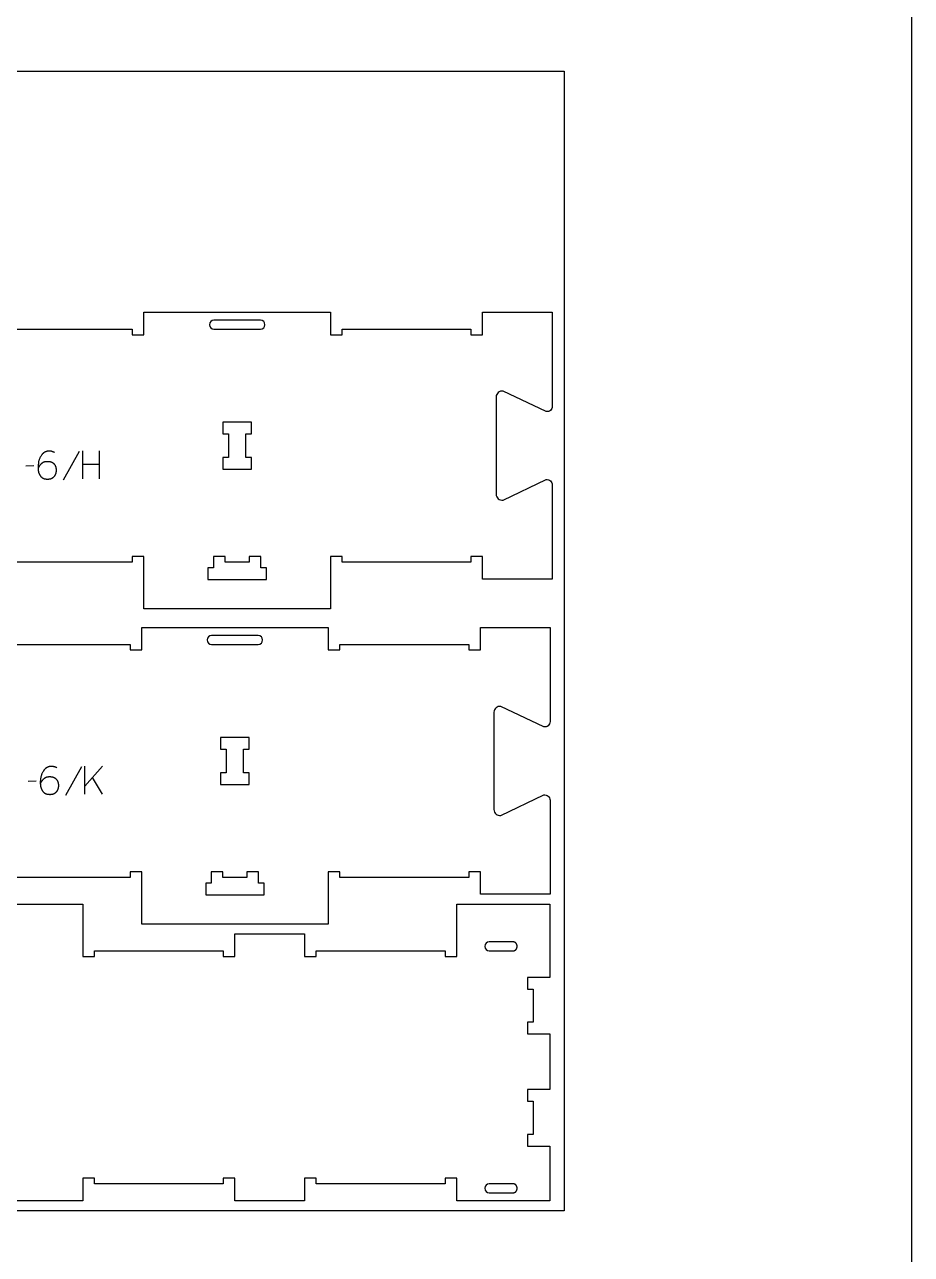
# Model space of a CAD drawing. Extents: x -4335 to -1151, y -27186 to -19593.
# Drawn here: x -2100 to -1151, y -24203 to -22887 of the extents above; entities that cross this region are included whole.
import ezdxf

# ---------------------------------------------------------------- set-up
doc = ezdxf.new("R2010")
doc.units = 0
for name, color, linetype in [('0_SHEET_SPRUCEPLY_2440X122', 1, 'CONTINUOUS'), ('1_ANYTOOL_1MMDEEP_LABELS_S', 2, 'CONTINUOUS'), ('3_ANYTOOL_CUTTHROUGH_INSID', 4, 'CONTINUOUS'), ('4_ANYTOOL_CUTTHROUGH_OUTSI', 5, 'CONTINUOUS'), ('DONOTCUT', 18, 'CONTINUOUS')]:
    doc.layers.add(name, color=color, linetype=linetype)

msp = doc.modelspace()

# ---------------------------------------------------------------- linework, layer by layer
at = {"layer": '0_SHEET_SPRUCEPLY_2440X122'}
msp.add_lwpolyline([(-1522.9, -22936.7), (-1522.9, -24156.7), (-3962.9, -24156.7), (-3962.9, -22936.7)], close=True, dxfattribs=at)
at = {"layer": '1_ANYTOOL_1MMDEEP_LABELS_S'}
for points in [[(-2068.3, -23344.8), (-2068.7, -23344.6), (-2069, -23344.4), (-2069.3, -23344.3), (-2069.7, -23344.1), (-2070, -23344), (-2070.4, -23343.9), (-2070.7, -23343.7), (-2071.1, -23343.6), (-2071.4, -23343.6), (-2071.7, -23343.5), (-2072.1, -23343.4), (-2072.5, -23343.4), (-2072.8, -23343.3), (-2073.2, -23343.3), (-2073.5, -23343.3), (-2073.9, -23343.3), (-2074.2, -23343.3), (-2074.5, -23343.3), (-2074.8, -23343.3), (-2075.1, -23343.3), (-2075.4, -23343.3), (-2075.7, -23343.4), (-2076, -23343.4), (-2076.3, -23343.5), (-2076.6, -23343.6), (-2076.9, -23343.6), (-2077.1, -23343.7), (-2077.4, -23343.8), (-2077.7, -23343.9), (-2077.9, -23344), (-2078.2, -23344.1), (-2078.5, -23344.2), (-2078.7, -23344.4), (-2079, -23344.5), (-2079.2, -23344.7), (-2079.4, -23344.8), (-2079.7, -23345), (-2079.9, -23345.2), (-2080.1, -23345.3), (-2080.4, -23345.5), (-2080.6, -23345.7), (-2080.8, -23345.9), (-2081, -23346.1), (-2081.2, -23346.3), (-2081.4, -23346.6), (-2081.6, -23346.8), (-2081.8, -23347.1), (-2082, -23347.3), (-2082.4, -23347.8), (-2082.7, -23348.3), (-2083.1, -23348.9), (-2083.4, -23349.4), (-2083.7, -23349.9), (-2083.9, -23350.5), (-2084.2, -23351), (-2084.4, -23351.6), (-2084.7, -23352.1), (-2084.8, -23352.7), (-2085, -23353.2), (-2085.2, -23353.8), (-2085.3, -23354.4), (-2085.4, -23354.9), (-2085.5, -23355.5), (-2085.6, -23356.1), (-2085.9, -23357.9), (-2085.9, -23358.2), (-2085.9, -23358.5), (-2086, -23358.8), (-2086, -23359.1), (-2086, -23359.9), (-2086, -23360.7), (-2086, -23361.3), (-2086, -23361.9), (-2086, -23362.5), (-2085.9, -23363.1), (-2085.8, -23363.6), (-2085.7, -23364.2), (-2085.7, -23364.5), (-2085.6, -23364.7), (-2085.6, -23365), (-2085.5, -23365.3), (-2085.4, -23365.6), (-2085.3, -23365.8), (-2085.3, -23366.1), (-2085.2, -23366.4), (-2085.1, -23366.6), (-2085, -23366.9), (-2084.9, -23367.1), (-2084.8, -23367.4), (-2084.7, -23367.6), (-2084.5, -23367.9), (-2084.4, -23368.1), (-2084.3, -23368.4), (-2084.2, -23368.6), (-2084, -23368.9), (-2083.9, -23369.1), (-2083.8, -23369.4), (-2083.6, -23369.6), (-2083.4, -23369.8), (-2083.3, -23370), (-2083.1, -23370.3), (-2083, -23370.4), (-2082.9, -23370.5), (-2082.9, -23370.6), (-2082.8, -23370.7), (-2082.7, -23370.8), (-2082.6, -23370.9), (-2082.5, -23370.9), (-2082.4, -23371), (-2082.3, -23371.1), (-2082.2, -23371.2), (-2082.1, -23371.3), (-2082, -23371.4), (-2081.9, -23371.5), (-2081.8, -23371.5), (-2081.7, -23371.6), (-2081.5, -23371.7), (-2081.4, -23371.8), (-2081.3, -23371.8), (-2081.2, -23371.9), (-2081.1, -23372), (-2080.9, -23372.1), (-2080.6, -23372.2), (-2080.4, -23372.4), (-2080.1, -23372.5), (-2079.8, -23372.6), (-2079.6, -23372.7), (-2079.3, -23372.8), (-2079, -23372.8), (-2078.7, -23372.9), (-2078.4, -23373), (-2078.1, -23373), (-2077.8, -23373.1), (-2077.5, -23373.1), (-2077.2, -23373.2), (-2076.9, -23373.2), (-2076.6, -23373.2), (-2076.2, -23373.2), (-2075.9, -23373.2), (-2075.6, -23373.2), (-2075.3, -23373.2), (-2075.1, -23373.2), (-2074.8, -23373.2), (-2074.6, -23373.2), (-2074.3, -23373.2), (-2074.1, -23373.1), (-2073.8, -23373.1), (-2073.6, -23373.1), (-2073.3, -23373), (-2073.1, -23373), (-2072.9, -23372.9), (-2072.6, -23372.8), (-2072.4, -23372.8), (-2072.2, -23372.7), (-2071.9, -23372.6), (-2071.7, -23372.5), (-2071.5, -23372.5), (-2071.3, -23372.4), (-2071.1, -23372.3), (-2070.9, -23372.2), (-2070.7, -23372.1), (-2070.5, -23371.9), (-2070.3, -23371.8), (-2070.1, -23371.7), (-2069.9, -23371.6), (-2069.8, -23371.4), (-2069.6, -23371.3), (-2069.4, -23371.2), (-2069.2, -23371), (-2069.1, -23370.8), (-2068.9, -23370.7), (-2068.7, -23370.5), (-2068.6, -23370.4), (-2068.4, -23370.2), (-2068.3, -23370), (-2068.1, -23369.8), (-2068, -23369.7), (-2067.9, -23369.5), (-2067.7, -23369.3), (-2067.6, -23369.1), (-2067.5, -23368.9), (-2067.4, -23368.7), (-2067.3, -23368.5), (-2067.2, -23368.3), (-2067.1, -23368.1), (-2067, -23367.9), (-2066.9, -23367.7), (-2066.8, -23367.5), (-2066.8, -23367.2), (-2066.7, -23367), (-2066.6, -23366.8), (-2066.6, -23366.6), (-2066.5, -23366.3), (-2066.5, -23366.1), (-2066.4, -23365.9), (-2066.4, -23365.6), (-2066.3, -23365.4), (-2066.3, -23365.1), (-2066.3, -23364.9), (-2066.3, -23364.6), (-2066.2, -23364.3), (-2066.2, -23364.1), (-2066.2, -23363.8), (-2066.2, -23363.5), (-2066.2, -23363.3), (-2066.2, -23363), (-2066.3, -23362.8), (-2066.3, -23362.5), (-2066.3, -23362.2), (-2066.3, -23362), (-2066.4, -23361.8), (-2066.4, -23361.5), (-2066.5, -23361.3), (-2066.5, -23361), (-2066.6, -23360.8), (-2066.6, -23360.6), (-2066.7, -23360.4), (-2066.8, -23360.1), (-2066.9, -23359.9), (-2066.9, -23359.7), (-2067, -23359.5), (-2067.1, -23359.3), (-2067.2, -23359.1), (-2067.3, -23358.9), (-2067.4, -23358.7), (-2067.6, -23358.5), (-2067.7, -23358.4), (-2067.8, -23358.2), (-2067.9, -23358), (-2068.1, -23357.8), (-2068.2, -23357.7), (-2068.4, -23357.5), (-2068.5, -23357.3), (-2068.7, -23357.2), (-2068.8, -23357), (-2069, -23356.9), (-2069.2, -23356.7), (-2069.3, -23356.6), (-2069.5, -23356.4), (-2069.7, -23356.3), (-2069.9, -23356.2), (-2070.1, -23356.1), (-2070.2, -23356), (-2070.4, -23355.8), (-2070.6, -23355.7), (-2070.8, -23355.6), (-2071, -23355.5), (-2071.2, -23355.4), (-2071.4, -23355.4), (-2071.7, -23355.3), (-2071.9, -23355.2), (-2072.1, -23355.1), (-2072.3, -23355), (-2072.5, -23355), (-2072.8, -23354.9), (-2073, -23354.9), (-2073.2, -23354.8), (-2073.5, -23354.8), (-2073.7, -23354.7), (-2073.9, -23354.7), (-2074.2, -23354.7), (-2074.4, -23354.6), (-2074.7, -23354.6), (-2075, -23354.6), (-2075.2, -23354.6), (-2075.5, -23354.6), (-2075.7, -23354.6), (-2076.2, -23354.6), (-2076.7, -23354.6), (-2076.9, -23354.6), (-2077.1, -23354.6), (-2077.3, -23354.6), (-2077.6, -23354.7), (-2077.8, -23354.7), (-2078, -23354.7), (-2078.2, -23354.8), (-2078.4, -23354.8), (-2078.6, -23354.8), (-2078.8, -23354.9), (-2079, -23354.9), (-2079.2, -23355), (-2079.4, -23355.1), (-2079.6, -23355.1), (-2079.8, -23355.2), (-2080, -23355.3), (-2080.1, -23355.3), (-2080.3, -23355.4), (-2080.5, -23355.5), (-2080.7, -23355.6), (-2080.8, -23355.7), (-2081, -23355.8), (-2081.2, -23355.9), (-2081.3, -23356), (-2081.5, -23356.1), (-2081.6, -23356.2), (-2081.8, -23356.3), (-2082, -23356.4), (-2082.1, -23356.5), (-2082.3, -23356.7), (-2082.4, -23356.8), (-2082.5, -23356.9), (-2082.8, -23357.2), (-2083.1, -23357.5), (-2083.4, -23357.8), (-2083.6, -23358.1), (-2083.9, -23358.4), (-2084.2, -23358.8), (-2084.4, -23359.1), (-2084.7, -23359.5), (-2084.9, -23359.9), (-2085.1, -23360.2), (-2085.4, -23360.7), (-2085.6, -23361.1), (-2085.8, -23361.5), (-2086, -23362)], [(-2041.8, -23343.6), (-2059, -23374.3)], [(-2038.4, -23343.1), (-2038.4, -23373.1)], [(-2020.1, -23373.1), (-2020.1, -23343.1)], [(-2090.3, -23359.2), (-2099.1, -23359.3)], [(-2020.1, -23357.8), (-2038.4, -23357.8)], [(-2065.9, -23682.3), (-2066.2, -23682.1), (-2066.6, -23682), (-2066.9, -23681.8), (-2067.2, -23681.6), (-2067.6, -23681.5), (-2067.9, -23681.4), (-2068.3, -23681.3), (-2068.6, -23681.2), (-2069, -23681.1), (-2069.3, -23681), (-2069.7, -23680.9), (-2070, -23680.9), (-2070.4, -23680.8), (-2070.7, -23680.8), (-2071.1, -23680.8), (-2071.4, -23680.8), (-2071.8, -23680.8), (-2072.1, -23680.8), (-2072.4, -23680.8), (-2072.7, -23680.8), (-2073, -23680.9), (-2073.3, -23680.9), (-2073.6, -23681), (-2073.9, -23681), (-2074.1, -23681.1), (-2074.4, -23681.2), (-2074.7, -23681.2), (-2075, -23681.3), (-2075.2, -23681.4), (-2075.5, -23681.5), (-2075.8, -23681.7), (-2076, -23681.8), (-2076.3, -23681.9), (-2076.5, -23682), (-2076.8, -23682.2), (-2077, -23682.3), (-2077.2, -23682.5), (-2077.5, -23682.7), (-2077.7, -23682.9), (-2077.9, -23683.1), (-2078.2, -23683.2), (-2078.4, -23683.5), (-2078.6, -23683.7), (-2078.8, -23683.9), (-2079, -23684.1), (-2079.2, -23684.3), (-2079.4, -23684.6), (-2079.6, -23684.8), (-2079.9, -23685.4), (-2080.3, -23685.9), (-2080.6, -23686.4), (-2080.9, -23686.9), (-2081.2, -23687.5), (-2081.5, -23688), (-2081.8, -23688.5), (-2082, -23689.1), (-2082.2, -23689.6), (-2082.4, -23690.2), (-2082.6, -23690.8), (-2082.7, -23691.3), (-2082.9, -23691.9), (-2083, -23692.5), (-2083.1, -23693), (-2083.2, -23693.6), (-2083.4, -23695.4), (-2083.5, -23695.7), (-2083.5, -23696), (-2083.5, -23696.3), (-2083.6, -23696.7), (-2083.6, -23697.4), (-2083.6, -23698.2), (-2083.6, -23698.8), (-2083.6, -23699.4), (-2083.5, -23700), (-2083.5, -23700.6), (-2083.4, -23701.2), (-2083.3, -23701.7), (-2083.3, -23702), (-2083.2, -23702.3), (-2083.1, -23702.6), (-2083.1, -23702.8), (-2083, -23703.1), (-2082.9, -23703.4), (-2082.8, -23703.6), (-2082.7, -23703.9), (-2082.6, -23704.2), (-2082.5, -23704.4), (-2082.4, -23704.7), (-2082.3, -23704.9), (-2082.2, -23705.2), (-2082.1, -23705.4), (-2082, -23705.7), (-2081.9, -23705.9), (-2081.7, -23706.2), (-2081.6, -23706.4), (-2081.5, -23706.7), (-2081.3, -23706.9), (-2081.2, -23707.1), (-2081, -23707.4), (-2080.8, -23707.6), (-2080.7, -23707.8), (-2080.6, -23707.9), (-2080.5, -23708), (-2080.4, -23708.1), (-2080.3, -23708.2), (-2080.2, -23708.3), (-2080.1, -23708.4), (-2080, -23708.5), (-2079.9, -23708.6), (-2079.8, -23708.7), (-2079.7, -23708.7), (-2079.6, -23708.8), (-2079.5, -23708.9), (-2079.4, -23709), (-2079.3, -23709.1), (-2079.2, -23709.2), (-2079.1, -23709.2), (-2079, -23709.3), (-2078.9, -23709.4), (-2078.8, -23709.4), (-2078.7, -23709.5), (-2078.4, -23709.7), (-2078.2, -23709.8), (-2077.9, -23709.9), (-2077.7, -23710), (-2077.4, -23710.1), (-2077.1, -23710.2), (-2076.9, -23710.3), (-2076.6, -23710.4), (-2076.3, -23710.4), (-2076, -23710.5), (-2075.7, -23710.6), (-2075.4, -23710.6), (-2075.1, -23710.7), (-2074.8, -23710.7), (-2074.5, -23710.7), (-2074.1, -23710.7), (-2073.8, -23710.8), (-2073.4, -23710.8), (-2073.2, -23710.8), (-2072.9, -23710.8), (-2072.6, -23710.8), (-2072.4, -23710.7), (-2072.1, -23710.7), (-2071.9, -23710.7), (-2071.6, -23710.7), (-2071.4, -23710.6), (-2071.1, -23710.6), (-2070.9, -23710.5), (-2070.6, -23710.5), (-2070.4, -23710.4), (-2070.2, -23710.4), (-2070, -23710.3), (-2069.7, -23710.2), (-2069.5, -23710.2), (-2069.3, -23710.1), (-2069.1, -23710), (-2068.9, -23709.9), (-2068.7, -23709.8), (-2068.5, -23709.7), (-2068.3, -23709.6), (-2068.1, -23709.5), (-2067.9, -23709.4), (-2067.7, -23709.2), (-2067.5, -23709.1), (-2067.3, -23709), (-2067.1, -23708.8), (-2067, -23708.7), (-2066.8, -23708.5), (-2066.6, -23708.4), (-2066.5, -23708.2), (-2066.3, -23708.1), (-2066.1, -23707.9), (-2066, -23707.7), (-2065.8, -23707.5), (-2065.7, -23707.4), (-2065.6, -23707.2), (-2065.4, -23707), (-2065.3, -23706.8), (-2065.2, -23706.6), (-2065.1, -23706.4), (-2065, -23706.2), (-2064.9, -23706), (-2064.8, -23705.8), (-2064.7, -23705.6), (-2064.6, -23705.4), (-2064.5, -23705.2), (-2064.4, -23705), (-2064.3, -23704.8), (-2064.3, -23704.6), (-2064.2, -23704.3), (-2064.1, -23704.1), (-2064.1, -23703.9), (-2064, -23703.6), (-2064, -23703.4), (-2063.9, -23703.1), (-2063.9, -23702.9), (-2063.9, -23702.6), (-2063.8, -23702.4), (-2063.8, -23702.1), (-2063.8, -23701.9), (-2063.8, -23701.6), (-2063.8, -23701.3), (-2063.8, -23701.1), (-2063.8, -23700.8), (-2063.8, -23700.5), (-2063.8, -23700.3), (-2063.8, -23700), (-2063.9, -23699.8), (-2063.9, -23699.5), (-2063.9, -23699.3), (-2064, -23699), (-2064, -23698.8), (-2064.1, -23698.6), (-2064.1, -23698.3), (-2064.2, -23698.1), (-2064.3, -23697.9), (-2064.3, -23697.7), (-2064.4, -23697.5), (-2064.5, -23697.3), (-2064.6, -23697), (-2064.7, -23696.8), (-2064.8, -23696.6), (-2064.9, -23696.4), (-2065, -23696.3), (-2065.1, -23696.1), (-2065.2, -23695.9), (-2065.4, -23695.7), (-2065.5, -23695.5), (-2065.6, -23695.4), (-2065.8, -23695.2), (-2065.9, -23695), (-2066.1, -23694.9), (-2066.2, -23694.7), (-2066.4, -23694.6), (-2066.6, -23694.4), (-2066.7, -23694.3), (-2066.9, -23694.1), (-2067.1, -23694), (-2067.3, -23693.9), (-2067.4, -23693.7), (-2067.6, -23693.6), (-2067.8, -23693.5), (-2068, -23693.4), (-2068.2, -23693.3), (-2068.4, -23693.2), (-2068.6, -23693.1), (-2068.8, -23693), (-2069, -23692.9), (-2069.2, -23692.8), (-2069.4, -23692.7), (-2069.7, -23692.6), (-2069.9, -23692.6), (-2070.1, -23692.5), (-2070.3, -23692.5), (-2070.6, -23692.4), (-2070.8, -23692.3), (-2071, -23692.3), (-2071.3, -23692.3), (-2071.5, -23692.2), (-2071.8, -23692.2), (-2072, -23692.2), (-2072.3, -23692.1), (-2072.5, -23692.1), (-2072.8, -23692.1), (-2073, -23692.1), (-2073.3, -23692.1), (-2073.8, -23692.1), (-2074.2, -23692.1), (-2074.5, -23692.1), (-2074.7, -23692.1), (-2074.9, -23692.2), (-2075.1, -23692.2), (-2075.3, -23692.2), (-2075.6, -23692.3), (-2075.8, -23692.3), (-2076, -23692.3), (-2076.2, -23692.4), (-2076.4, -23692.4), (-2076.6, -23692.5), (-2076.8, -23692.5), (-2077, -23692.6), (-2077.1, -23692.7), (-2077.3, -23692.7), (-2077.5, -23692.8), (-2077.7, -23692.9), (-2077.9, -23693), (-2078.1, -23693), (-2078.2, -23693.1), (-2078.4, -23693.2), (-2078.6, -23693.3), (-2078.7, -23693.4), (-2078.9, -23693.5), (-2079.1, -23693.6), (-2079.2, -23693.7), (-2079.4, -23693.8), (-2079.5, -23694), (-2079.7, -23694.1), (-2079.8, -23694.2), (-2080, -23694.3), (-2080.1, -23694.5), (-2080.4, -23694.7), (-2080.7, -23695), (-2080.9, -23695.3), (-2081.2, -23695.6), (-2081.5, -23695.9), (-2081.7, -23696.3), (-2082, -23696.6), (-2082.2, -23697), (-2082.5, -23697.4), (-2082.7, -23697.8), (-2082.9, -23698.2), (-2083.2, -23698.6), (-2083.4, -23699), (-2083.6, -23699.5)], [(-2039.4, -23681.1), (-2056.6, -23711.9)], [(-2036, -23710.6), (-2036, -23680.6)], [(-2036, -23702), (-2017, -23680.6)], [(-2087.9, -23696.7), (-2096.7, -23696.8)], [(-2017, -23710.6), (-2027.8, -23692.8)]]:
    msp.add_lwpolyline(points, dxfattribs=at)
at = {"layer": '3_ANYTOOL_CUTTHROUGH_INSID', "color": 4}
for points in [[(-1847.8, -23203.2), (-1897.8, -23203.2, 1), (-1897.8, -23212.7), (-1847.8, -23212.7, 1)], [(-1850.3, -23540.7), (-1900.3, -23540.7, 1), (-1900.3, -23550.2), (-1850.3, -23550.2, 1)], [(-1603, -23868.7, 1), (-1603, -23878.2), (-1577.2, -23878.2), (-1577.1, -23878.2), (-1577, -23878.2), (-1576.9, -23878.2), (-1576.8, -23878.2), (-1576.8, -23878.2), (-1576.7, -23878.1), (-1576.6, -23878.1), (-1576.5, -23878.1), (-1576.4, -23878.1), (-1576.3, -23878.1), (-1576.2, -23878), (-1576.1, -23878), (-1576, -23878), (-1575.9, -23877.9), (-1575.8, -23877.9), (-1575.7, -23877.8), (-1575.6, -23877.8), (-1575.5, -23877.7), (-1575.4, -23877.7), (-1575.3, -23877.6), (-1575.2, -23877.6), (-1575.1, -23877.5), (-1575.1, -23877.4), (-1575, -23877.4), (-1574.9, -23877.3), (-1574.8, -23877.2), (-1574.7, -23877.2), (-1574.6, -23877.1), (-1574.6, -23877), (-1574.5, -23876.9), (-1574.4, -23876.8), (-1574.3, -23876.8), (-1574.3, -23876.7), (-1574.2, -23876.6), (-1574.1, -23876.5), (-1574.1, -23876.4), (-1574, -23876.3), (-1573.9, -23876.2), (-1573.9, -23876.1), (-1573.8, -23876), (-1573.8, -23875.9), (-1573.7, -23875.8), (-1573.7, -23875.7), (-1573.6, -23875.6), (-1573.6, -23875.5), (-1573.6, -23875.4), (-1573.5, -23875.3), (-1573.5, -23875.2), (-1573.5, -23875.1), (-1573.4, -23874.9), (-1573.4, -23874.8), (-1573.4, -23874.7), (-1573.4, -23874.6), (-1573.3, -23874.5), (-1573.3, -23874.4), (-1573.3, -23874.3), (-1573.3, -23874.2), (-1573.3, -23874.1), (-1573.3, -23874), (-1573.2, -23873.9), (-1573.2, -23873.8), (-1573.2, -23873.7), (-1573.2, -23873.5), (-1573.2, -23873.4), (-1573.2, -23873.3), (-1573.2, -23873.2), (-1573.2, -23873.1), (-1573.2, -23873), (-1573.3, -23872.9), (-1573.3, -23872.8), (-1573.3, -23872.7), (-1573.3, -23872.6), (-1573.3, -23872.5), (-1573.3, -23872.4), (-1573.4, -23872.3), (-1573.4, -23872.2), (-1573.4, -23872), (-1573.4, -23871.9), (-1573.5, -23871.8), (-1573.5, -23871.7), (-1573.5, -23871.6), (-1573.6, -23871.5), (-1573.6, -23871.4), (-1573.6, -23871.3), (-1573.7, -23871.2), (-1573.7, -23871.1), (-1573.8, -23871), (-1573.8, -23870.9), (-1573.9, -23870.8), (-1573.9, -23870.7), (-1574, -23870.6), (-1574.1, -23870.5), (-1574.1, -23870.4), (-1574.2, -23870.3), (-1574.3, -23870.2), (-1574.3, -23870.1), (-1574.4, -23870), (-1574.5, -23870), (-1574.6, -23869.9), (-1574.6, -23869.8), (-1574.7, -23869.7), (-1574.8, -23869.6), (-1574.9, -23869.6), (-1575, -23869.5), (-1575.1, -23869.4), (-1575.1, -23869.4), (-1575.2, -23869.3), (-1575.3, -23869.3), (-1575.4, -23869.2), (-1575.5, -23869.1), (-1575.6, -23869.1), (-1575.7, -23869), (-1575.8, -23869), (-1575.9, -23869), (-1576, -23868.9), (-1576.1, -23868.9), (-1576.2, -23868.9), (-1576.3, -23868.8), (-1576.4, -23868.8), (-1576.5, -23868.8), (-1576.6, -23868.8), (-1576.7, -23868.7), (-1576.8, -23868.7), (-1576.8, -23868.7), (-1576.9, -23868.7), (-1577, -23868.7), (-1577.1, -23868.7), (-1577.2, -23868.7)], [(-1603, -24137.2), (-1577.2, -24137.2), (-1577.1, -24137.2), (-1577, -24137.2), (-1576.9, -24137.2), (-1576.8, -24137.2), (-1576.8, -24137.2), (-1576.7, -24137.1), (-1576.6, -24137.1), (-1576.5, -24137.1), (-1576.4, -24137.1), (-1576.3, -24137.1), (-1576.2, -24137), (-1576.1, -24137), (-1576, -24137), (-1575.9, -24136.9), (-1575.8, -24136.9), (-1575.7, -24136.8), (-1575.6, -24136.8), (-1575.5, -24136.7), (-1575.4, -24136.7), (-1575.3, -24136.6), (-1575.2, -24136.6), (-1575.1, -24136.5), (-1575.1, -24136.4), (-1575, -24136.4), (-1574.9, -24136.3), (-1574.8, -24136.2), (-1574.7, -24136.2), (-1574.6, -24136.1), (-1574.6, -24136), (-1574.5, -24135.9), (-1574.4, -24135.8), (-1574.3, -24135.8), (-1574.3, -24135.7), (-1574.2, -24135.6), (-1574.1, -24135.5), (-1574.1, -24135.4), (-1574, -24135.3), (-1573.9, -24135.2), (-1573.9, -24135.1), (-1573.8, -24135), (-1573.8, -24134.9), (-1573.7, -24134.8), (-1573.7, -24134.7), (-1573.6, -24134.6), (-1573.6, -24134.5), (-1573.6, -24134.4), (-1573.5, -24134.3), (-1573.5, -24134.2), (-1573.5, -24134.1), (-1573.4, -24133.9), (-1573.4, -24133.8), (-1573.4, -24133.7), (-1573.4, -24133.6), (-1573.3, -24133.5), (-1573.3, -24133.4), (-1573.3, -24133.3), (-1573.3, -24133.2), (-1573.3, -24133.1), (-1573.3, -24133), (-1573.2, -24132.9), (-1573.2, -24132.8), (-1573.2, -24132.7), (-1573.2, -24132.5), (-1573.2, -24132.4), (-1573.2, -24132.3), (-1573.2, -24132.2), (-1573.2, -24132.1), (-1573.2, -24132), (-1573.3, -24131.9), (-1573.3, -24131.8), (-1573.3, -24131.7), (-1573.3, -24131.6), (-1573.3, -24131.5), (-1573.3, -24131.4), (-1573.4, -24131.3), (-1573.4, -24131.2), (-1573.4, -24131), (-1573.4, -24130.9), (-1573.5, -24130.8), (-1573.5, -24130.7), (-1573.5, -24130.6), (-1573.6, -24130.5), (-1573.6, -24130.4), (-1573.6, -24130.3), (-1573.7, -24130.2), (-1573.7, -24130.1), (-1573.8, -24130), (-1573.8, -24129.9), (-1573.9, -24129.8), (-1573.9, -24129.7), (-1574, -24129.6), (-1574.1, -24129.5), (-1574.1, -24129.4), (-1574.2, -24129.3), (-1574.3, -24129.2), (-1574.3, -24129.1), (-1574.4, -24129), (-1574.5, -24129), (-1574.6, -24128.9), (-1574.6, -24128.8), (-1574.7, -24128.7), (-1574.8, -24128.6), (-1574.9, -24128.6), (-1575, -24128.5), (-1575.1, -24128.4), (-1575.1, -24128.4), (-1575.2, -24128.3), (-1575.3, -24128.3), (-1575.4, -24128.2), (-1575.5, -24128.1), (-1575.6, -24128.1), (-1575.7, -24128), (-1575.8, -24128), (-1575.9, -24128), (-1576, -24127.9), (-1576.1, -24127.9), (-1576.2, -24127.9), (-1576.3, -24127.8), (-1576.4, -24127.8), (-1576.5, -24127.8), (-1576.6, -24127.8), (-1576.7, -24127.7), (-1576.8, -24127.7), (-1576.8, -24127.7), (-1576.9, -24127.7), (-1577, -24127.7), (-1577.1, -24127.7), (-1577.2, -24127.7), (-1603, -24127.7, 1)]]:
    msp.add_lwpolyline(points, format="xyb", close=True, dxfattribs=at)
for points in [[(-1863.6, -23350.2), (-1863.6, -23324.7), (-1857.6, -23324.7), (-1857.6, -23312.2), (-1888.1, -23312.2), (-1888.1, -23324.7), (-1882.1, -23324.7), (-1882.1, -23350.2), (-1888.1, -23350.2), (-1888.1, -23362.7), (-1857.6, -23362.7), (-1857.6, -23350.2)], [(-1885.6, -23462.2), (-1885.6, -23456.2), (-1898.1, -23456.2), (-1898.1, -23468.2), (-1904.1, -23468.2), (-1904.1, -23480.7), (-1841.6, -23480.7), (-1841.6, -23468.2), (-1847.6, -23468.2), (-1847.6, -23456.2), (-1860.1, -23456.2), (-1860.1, -23462.2)], [(-1866, -23687.7), (-1866, -23662.2), (-1860, -23662.2), (-1860, -23649.7), (-1890.5, -23649.7), (-1890.5, -23662.2), (-1884.5, -23662.2), (-1884.5, -23687.7), (-1890.5, -23687.7), (-1890.5, -23700.2), (-1860, -23700.2), (-1860, -23687.7)], [(-1888, -23799.7), (-1888, -23793.7), (-1900.5, -23793.7), (-1900.5, -23805.7), (-1906.5, -23805.7), (-1906.5, -23818.2), (-1844, -23818.2), (-1844, -23805.7), (-1850, -23805.7), (-1850, -23793.7), (-1862.5, -23793.7), (-1862.5, -23799.7)]]:
    msp.add_lwpolyline(points, close=True, dxfattribs=at)
at = {"layer": '4_ANYTOOL_CUTTHROUGH_OUTSI', "color": 5}
for points in [[(-2123.1, -23212.7), (-1985.1, -23212.7), (-1985.1, -23218.7), (-1972.6, -23218.7), (-1972.6, -23194.7), (-1773.1, -23194.7), (-1773.1, -23218.4), (-1773.1, -23218.7), (-1760.6, -23218.7), (-1760.6, -23212.7), (-1622.6, -23212.7), (-1622.6, -23218.7), (-1610.1, -23218.7), (-1610.1, -23194.7), (-1535.6, -23194.7), (-1535.6, -23295.3), (-1535.6, -23295.3, -0.461625), (-1542.2, -23301), (-1588.3, -23279.1), (-1588.3, -23279.1), (-1588.3, -23279.1, 0.220464), (-1593.4, -23280.5, 0.220464), (-1595.6, -23285.3), (-1595.6, -23389.5, 0.463455), (-1588.3, -23395.7), (-1588.3, -23395.7), (-1588.2, -23395.7), (-1542.2, -23373.8), (-1542.2, -23373.8, -0.218884), (-1537.6, -23375.1, -0.220464), (-1535.6, -23379.5), (-1535.6, -23456.4), (-1535.6, -23480.2), (-1610.1, -23480.2), (-1610.1, -23456.2), (-1622.6, -23456.2), (-1622.6, -23462.2), (-1760.6, -23462.2), (-1760.6, -23456.2), (-1773.1, -23456.2), (-1773.1, -23512.2), (-1972.6, -23512.2), (-1972.6, -23456.2), (-1985.1, -23456.2), (-1985.1, -23462.2), (-2123.1, -23462.2)], [(-2125.5, -23550.2), (-1987.5, -23550.2), (-1987.5, -23556.2), (-1975, -23556.2), (-1975, -23532.2), (-1775.5, -23532.2), (-1775.5, -23555.9), (-1775.5, -23556.2), (-1763, -23556.2), (-1763, -23550.2), (-1687.3, -23550.2), (-1625, -23550.2), (-1625, -23556.2), (-1612.5, -23556.2), (-1612.5, -23532.2), (-1538, -23532.2), (-1538, -23632.9), (-1538, -23632.9, -0.461625), (-1544.7, -23638.5), (-1590.7, -23616.7), (-1590.7, -23616.7), (-1590.7, -23616.7, 0.220464), (-1595.8, -23618.1, 0.220464), (-1598, -23622.8), (-1598, -23727.1, 0.220464), (-1595.8, -23731.8, 0.220464), (-1590.7, -23733.2), (-1590.7, -23733.2), (-1590.7, -23733.2), (-1544.7, -23711.3), (-1544.7, -23711.3, -0.218884), (-1540, -23712.6, -0.220464), (-1538, -23717), (-1538, -23793.9), (-1538, -23817.7), (-1612.5, -23817.7), (-1612.5, -23793.7), (-1625, -23793.7), (-1625, -23799.7), (-1687.3, -23799.7), (-1763, -23799.7), (-1763, -23793.7), (-1775.5, -23793.7), (-1775.5, -23793.9), (-1775.5, -23849.7), (-1975, -23849.7), (-1975, -23793.9), (-1975, -23793.7), (-1987.5, -23793.7), (-1987.5, -23799.7), (-2125.5, -23799.7)]]:
    msp.add_lwpolyline(points, format="xyb", dxfattribs=at)
msp.add_lwpolyline([(-2237.7, -23828.2), (-2038.2, -23828.2), (-2038.2, -23884.2), (-2025.7, -23884.2), (-2025.7, -23878.2), (-1887.7, -23878.2), (-1887.7, -23884.2), (-1875.2, -23884.2), (-1875.2, -23860.2), (-1800.7, -23860.2), (-1800.7, -23884.2), (-1788.2, -23884.2), (-1788.2, -23878.2), (-1650.2, -23878.2), (-1650.2, -23884.2), (-1637.7, -23884.2), (-1637.7, -23828.2), (-1538.2, -23828.2), (-1538.2, -23847.9), (-1538.2, -23859.9), (-1538.2, -23906.7), (-1562.2, -23906.7), (-1562.2, -23919.2), (-1556.2, -23919.2), (-1556.2, -23954.7), (-1562.2, -23954.7), (-1562.2, -23967.2), (-1538.2, -23967.2), (-1538.2, -24026.7), (-1562.2, -24026.7), (-1562.2, -24039.2), (-1556.2, -24039.2), (-1556.2, -24074.7), (-1562.2, -24074.7), (-1562.2, -24087.2), (-1538.2, -24087.2), (-1538.2, -24145.7), (-1637.7, -24145.7), (-1637.7, -24121.7), (-1650.2, -24121.7), (-1650.2, -24127.7), (-1788.2, -24127.7), (-1788.2, -24121.7), (-1800.7, -24121.7), (-1800.7, -24145.7), (-1875.2, -24145.7), (-1875.2, -24121.9), (-1875.2, -24121.7), (-1887.7, -24121.7), (-1887.7, -24127.7), (-2025.7, -24127.7), (-2025.7, -24121.7), (-2038.2, -24121.7), (-2038.2, -24145.7), (-2237.7, -24145.7)], dxfattribs=at)
at = {"layer": 'DONOTCUT'}
msp.add_lwpolyline([(-1151.2, -27186.1), (-4334.6, -27186.1), (-4334.6, -19592.7), (-1151.2, -19592.7)], close=True, dxfattribs=at)

doc.saveas('drawing.dxf')
